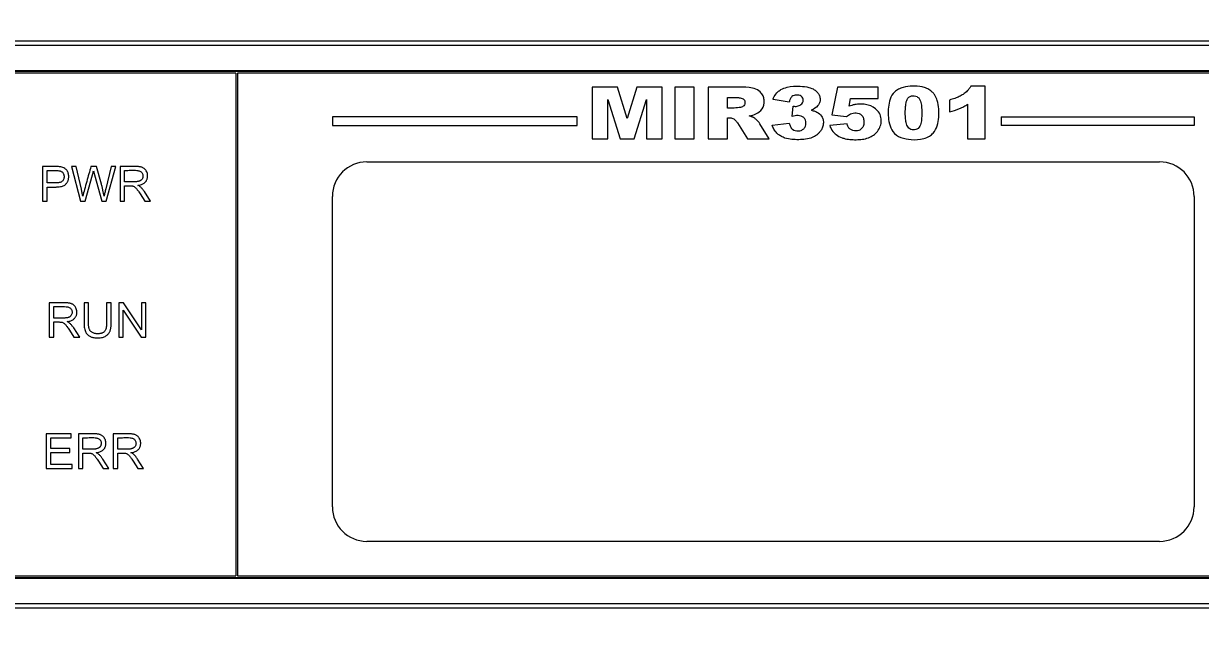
# Model space of a CAD drawing. Header units: millimetres. Extents: x 0 to 594, y 0 to 420.
# Drawn here: x 145.6 to 213.9, y 244.5 to 279.8 of the extents above; entities that cross this region are included whole.
import ezdxf

# ---------------------------------------------------------------- set-up
doc = ezdxf.new("R2010")
doc.units = ezdxf.units.MM
doc.header["$LTSCALE"] = 2
doc.header["$PDSIZE"] = -1
doc.dimstyles.new('ISO-25', dxfattribs={"dimtxt": 2.5, "dimasz": 2.5, "dimexe": 1.25, "dimexo": 0.625, "dimtad": 1, "dimtxsty": 'Standard', "dimcen": 2.5, "dimadec": 0, "dimazin": 0, "dimtfac": 1, "dimtmove": 0, "dimatfit": 3, "dimfxl": 1, "dimarcsym": 0})

# ---------------------------------------------------------------- blocks, each defined once
blk = doc.blocks.new('*D64')
at = {"color": 0, "lineweight": -2, "transparency": 16777216}
for p, q in [((205.32, 349.563), (261.995, 349.507)), ((257.991, 345.511), (257.916, 269.428)), ((257.829, 180.249), (257.904, 256.332)), ((205.151, 176.3), (261.825, 176.245))]:
    blk.add_line(p, q, dxfattribs=at)
at = {"color": 0, "transparency": 16777216}
for points in [[(257.324, 345.512), (258.657, 345.511), (257.995, 349.511)], [(257.163, 180.25), (258.496, 180.248), (257.825, 176.249)]]:
    blk.add_solid(points, dxfattribs=at)
at = {"layer": 'Defpoints', "color": 0, "transparency": 16777216}
for p in [(205.32, 349.563), (205.151, 176.3), (257.825, 176.249)]:
    blk.add_point(p, dxfattribs=at)
at = {"color": 0, "transparency": 16777216, "insert": (257.91, 262.88), "char_height": 6, "attachment_point": 5}
blk.add_mtext('173,26', dxfattribs=at)
blk = doc.blocks.new('*D65')
at = {"color": 0, "lineweight": -2, "transparency": 16777216}
for p, q in [((112.293, 248.787), (112.148, 148.927)), ((239.7, 248.602), (239.555, 148.742)), ((116.154, 152.922), (159.309, 152.859)), ((235.561, 152.748), (192.405, 152.811))]:
    blk.add_line(p, q, dxfattribs=at)
at = {"color": 0, "transparency": 16777216}
for points in [[(116.155, 153.588), (116.153, 152.255), (112.154, 152.927)], [(235.562, 153.415), (235.56, 152.081), (239.561, 152.742)]]:
    blk.add_solid(points, dxfattribs=at)
at = {"layer": 'Defpoints', "color": 0, "transparency": 16777216}
for p in [(112.293, 248.787), (239.7, 248.602), (239.561, 152.742)]:
    blk.add_point(p, dxfattribs=at)
at = {"color": 0, "transparency": 16777216, "insert": (175.857, 152.835), "char_height": 6, "attachment_point": 5}
blk.add_mtext('127,41', dxfattribs=at)

msp = doc.modelspace()

# ---------------------------------------------------------------- linework, layer by layer
at = {"color": 7, "linetype": 'Continuous', "lineweight": 15}
for p, q in [((216.952, 278.817), (135.058, 278.817)), ((135.058, 278.588), (216.952, 278.588)), ((216.952, 277.095), (135.058, 277.095)), ((216.952, 277.062), (135.058, 277.062)), ((157.905, 276.962), (135.058, 276.962)), ((157.905, 276.962), (157.905, 247.825)), ((158.005, 276.962), (158.005, 247.825)), ((216.952, 276.962), (158.005, 276.962)), ((180.045, 276.162), (178.582, 276.162)), ((178.582, 276.162), (178.582, 273.162)), ((180.61, 274.337), (180.045, 276.162)), ((181.172, 276.162), (180.61, 274.337)), ((182.631, 276.162), (181.172, 276.162)), ((182.631, 273.162), (182.631, 276.162)), ((183.384, 276.162), (183.384, 273.162)), ((184.5, 276.162), (183.384, 276.162)), ((184.5, 273.162), (184.5, 276.162)), ((185.312, 276.162), (185.312, 273.162)), ((192.807, 276.162), (192.49, 274.55)), ((195.181, 276.162), (192.807, 276.162)), ((195.181, 275.497), (195.181, 276.162)), ((201.376, 276.214), (200.549, 276.214)), ((201.376, 273.162), (201.376, 276.214)), ((179.492, 275.45), (180.195, 273.162)), ((179.492, 273.162), (179.492, 275.45)), ((181.018, 273.162), (181.722, 275.45)), ((181.722, 275.45), (181.722, 273.162)), ((186.429, 274.947), (186.429, 275.557)), ((190.017, 275.294), (189.072, 275.436)), ((193.487, 275.047), (193.573, 275.497)), ((193.573, 275.497), (195.181, 275.497)), ((199.313, 275.41), (199.313, 274.726)), ((190.182, 274.458), (190.233, 275.053)), ((192.49, 274.55), (193.342, 274.448)), ((200.365, 275.162), (200.365, 273.162)), ((163.505, 274.429), (163.505, 273.929)), ((177.705, 274.429), (163.505, 274.429)), ((163.505, 273.929), (177.705, 273.929)), ((177.705, 273.929), (177.705, 274.429)), ((186.429, 274.38), (186.528, 274.38)), ((186.429, 273.162), (186.429, 274.38)), ((187.002, 274.08), (187.596, 273.162)), ((188.853, 273.162), (188.315, 274.032)), ((189.018, 273.954), (190.017, 274.065)), ((193.371, 274.032), (192.36, 273.94)), ((202.305, 274.429), (202.305, 273.929)), ((202.305, 274.429), (213.505, 274.429)), ((213.505, 273.929), (202.305, 273.929)), ((213.505, 274.429), (213.505, 273.929)), ((178.582, 273.162), (179.492, 273.162)), ((180.195, 273.162), (181.018, 273.162)), ((181.722, 273.162), (182.631, 273.162)), ((183.384, 273.162), (184.5, 273.162)), ((185.312, 273.162), (186.429, 273.162)), ((187.596, 273.162), (188.853, 273.162)), ((200.365, 273.162), (201.376, 273.162)), ((165.505, 271.825), (211.505, 271.825)), ((146.682, 271.554), (146.682, 269.554)), ((146.947, 270.603), (146.947, 271.318)), ((148.148, 271.248), (148.143, 271.259)), ((148.364, 271.554), (148.895, 269.554)), ((148.635, 271.554), (148.364, 271.554)), ((148.94, 270.243), (148.635, 271.554)), ((149.814, 271.554), (149.495, 271.554)), ((150.101, 270.541), (149.814, 271.554)), ((150.67, 271.554), (150.356, 270.269)), ((150.387, 269.554), (150.936, 271.554)), ((150.936, 271.554), (150.67, 271.554)), ((151.186, 271.554), (151.186, 269.554)), ((151.451, 270.671), (151.451, 271.333)), ((149.165, 269.554), (149.589, 271.078)), ((149.711, 271.078), (150.132, 269.554)), ((151.451, 269.554), (151.451, 270.442)), ((146.947, 269.554), (146.947, 270.367)), ((152.352, 269.97), (152.616, 269.554)), ((152.949, 269.554), (152.601, 270.098)), ((163.505, 251.825), (163.505, 269.825)), ((213.505, 269.825), (213.505, 251.825)), ((146.682, 269.554), (146.947, 269.554)), ((148.895, 269.554), (149.165, 269.554)), ((150.132, 269.554), (150.387, 269.554)), ((151.186, 269.554), (151.451, 269.554)), ((152.616, 269.554), (152.949, 269.554)), ((147.079, 263.654), (147.079, 261.654)), ((149.362, 263.654), (149.097, 263.654)), ((150.406, 263.654), (150.406, 262.5)), ((150.671, 263.654), (150.406, 263.654)), ((151.109, 263.654), (151.109, 261.654)), ((151.38, 263.654), (151.109, 263.654)), ((152.431, 262.084), (151.38, 263.654)), ((152.431, 263.654), (152.431, 262.084)), ((152.685, 263.654), (152.431, 263.654)), ((152.685, 261.654), (152.685, 263.654)), ((147.345, 262.771), (147.345, 263.433)), ((151.362, 263.226), (152.413, 261.654)), ((151.362, 261.654), (151.362, 263.226)), ((147.345, 261.654), (147.345, 262.542)), ((147.079, 261.654), (147.345, 261.654)), ((148.245, 262.07), (148.51, 261.654)), ((148.842, 261.654), (148.494, 262.198)), ((148.51, 261.654), (148.842, 261.654)), ((151.109, 261.654), (151.362, 261.654)), ((152.413, 261.654), (152.685, 261.654)), ((146.905, 256.054), (146.905, 254.054)), ((148.351, 256.054), (146.905, 256.054)), ((147.17, 255.818), (148.351, 255.818)), ((147.17, 255.205), (147.17, 255.818)), ((148.351, 255.818), (148.351, 256.054)), ((148.767, 256.054), (148.767, 254.054)), ((149.032, 255.171), (149.032, 255.833)), ((150.785, 256.054), (150.785, 254.054)), ((151.05, 255.171), (151.05, 255.833)), ((148.276, 255.205), (147.17, 255.205)), ((147.17, 254.971), (148.276, 254.971)), ((147.17, 254.29), (147.17, 254.971)), ((148.276, 254.971), (148.276, 255.205)), ((149.032, 254.054), (149.032, 254.942)), ((151.05, 254.054), (151.05, 254.942)), ((146.905, 254.054), (148.398, 254.054)), ((148.398, 254.29), (147.17, 254.29)), ((148.398, 254.054), (148.398, 254.29)), ((148.767, 254.054), (149.032, 254.054)), ((149.932, 254.47), (150.197, 254.054)), ((150.53, 254.054), (150.182, 254.598)), ((150.197, 254.054), (150.53, 254.054)), ((150.785, 254.054), (151.05, 254.054)), ((151.95, 254.47), (152.215, 254.054)), ((152.547, 254.054), (152.2, 254.598)), ((152.215, 254.054), (152.547, 254.054)), ((211.505, 249.825), (165.505, 249.825)), ((135.058, 247.825), (157.905, 247.825)), ((135.058, 247.725), (216.952, 247.725)), ((135.058, 247.693), (216.952, 247.693)), ((158.005, 247.825), (216.952, 247.825)), ((216.952, 246.2), (135.058, 246.2)), ((135.058, 245.971), (216.952, 245.971))]:
    msp.add_line(p, q, dxfattribs=at)
for centre, start, end in [((165.505, 269.825), 90, 180), ((211.505, 269.825), 0, 90), ((165.505, 251.825), 180, 270), ((211.505, 251.825), 270, 0)]:
    msp.add_arc(centre, 2, start, end, dxfattribs=at)
for points, knots in [([(188.393, 275.816), (188.308, 275.919), (188.197, 275.997), (187.952, 276.099), (187.819, 276.122), (187.426, 276.167), (187.161, 276.162), (186.369, 276.162), (185.84, 276.162), (185.312, 276.162)], [0, 0, 0, 0, 0.125, 0.125, 0.25, 0.25, 0.5, 0.5, 1, 1, 1, 1]), ([(189.072, 275.436), (189.095, 275.498), (189.156, 275.662), (189.311, 275.868), (189.464, 275.971), (189.525, 276.013)], [0, 0, 0, 0, 0.264275, 0.702953, 1, 1, 1, 1]), ([(189.525, 276.013), (189.644, 276.066), (189.999, 276.224), (190.568, 276.225), (191.104, 276.174), (191.456, 276.039), (191.665, 275.86), (191.783, 275.662), (191.818, 275.455), (191.789, 275.252), (191.715, 275.143), (191.68, 275.092)], [0, 0, 0, 0, 0.1264373, 0.3769471, 0.5411134, 0.6520701, 0.7386622, 0.8056408, 0.8727508, 0.9401898, 1, 1, 1, 1]), ([(198.228, 275.944), (198.155, 276.005), (198.073, 276.05), (197.902, 276.123), (197.812, 276.153), (197.539, 276.21), (197.351, 276.218), (196.98, 276.208), (196.796, 276.187), (196.525, 276.109), (196.438, 276.076), (196.273, 275.989), (196.194, 275.936), (196.125, 275.872)], [0, 0, 0, 0, 0.125, 0.125, 0.25, 0.25, 0.5, 0.5, 0.75, 0.75, 0.875, 0.875, 1, 1, 1, 1]), ([(198.46, 275.693), (198.443, 275.72), (198.425, 275.745), (198.405, 275.77), (198.385, 275.795), (198.364, 275.819), (198.342, 275.841), (198.306, 275.878), (198.268, 275.912), (198.228, 275.944)], [0, 0, 0, 0, 0.0000952593, 0.0000952593, 0.0000952593, 0.0001904507, 0.0001904507, 0.0001904507, 0.0003437773, 0.0003437773, 0.0003437773, 0.0003437773]), ([(200.549, 276.214), (200.519, 276.165), (200.459, 276.068), (200.318, 275.901), (200.19, 275.802), (200.107, 275.739)], [0, 0, 0, 0, 0.261326, 0.522689, 1, 1, 1, 1]), ([(186.429, 275.557), (186.582, 275.557), (186.735, 275.557), (186.964, 275.557), (187.041, 275.556), (187.154, 275.542), (187.191, 275.535), (187.265, 275.515), (187.302, 275.501), (187.333, 275.479)], [0, 0, 0, 0, 0.5, 0.5, 0.75, 0.75, 0.875, 0.875, 1, 1, 1, 1]), ([(187.333, 275.479), (187.365, 275.457), (187.391, 275.429), (187.428, 275.364), (187.439, 275.327), (187.446, 275.252), (187.443, 275.214), (187.42, 275.142), (187.399, 275.11), (187.374, 275.082)], [0, 0, 0, 0, 0.25, 0.25, 0.5, 0.5, 0.75, 0.75, 1, 1, 1, 1]), ([(188.433, 274.898), (188.528, 275.033), (188.566, 275.199), (188.557, 275.446), (188.544, 275.526), (188.488, 275.681), (188.447, 275.752), (188.393, 275.816)], [0, 0, 0, 0, 0.5, 0.5, 0.75, 0.75, 1, 1, 1, 1]), ([(190.167, 275.607), (190.121, 275.569), (190.088, 275.518), (190.042, 275.41), (190.028, 275.353), (190.017, 275.294)], [0, 0, 0, 0, 0.5, 0.5, 1, 1, 1, 1]), ([(190.691, 275.147), (190.728, 275.177), (190.761, 275.211), (190.809, 275.293), (190.822, 275.34), (190.824, 275.435), (190.816, 275.482), (190.774, 275.568), (190.741, 275.604), (190.624, 275.684), (190.525, 275.699), (190.338, 275.692), (190.242, 275.666), (190.167, 275.607)], [0, 0, 0, 0, 0.125, 0.125, 0.25, 0.25, 0.375, 0.375, 0.5, 0.5, 0.75, 0.75, 1, 1, 1, 1]), ([(196.125, 275.872), (196.005, 275.76), (195.924, 275.617), (195.815, 275.315), (195.786, 275.154), (195.755, 274.835), (195.751, 274.675), (195.767, 274.356), (195.788, 274.196), (195.828, 274.039)], [0, 0, 0, 0, 0.25, 0.25, 0.5, 0.5, 0.75, 0.75, 1, 1, 1, 1]), ([(197.486, 273.769), (197.41, 273.709), (197.313, 273.679), (197.168, 273.681), (197.12, 273.689), (197.029, 273.723), (196.988, 273.749), (196.882, 273.848), (196.838, 273.938), (196.785, 274.124), (196.772, 274.218), (196.744, 274.504), (196.743, 274.697), (196.756, 274.984), (196.764, 275.079), (196.793, 275.269), (196.813, 275.363), (196.858, 275.449)], [0, 0, 0, 0, 0.125, 0.125, 0.1875, 0.1875, 0.25, 0.25, 0.375, 0.375, 0.5, 0.5, 0.75, 0.75, 0.875, 0.875, 1, 1, 1, 1]), ([(196.858, 275.449), (196.884, 275.498), (196.918, 275.543), (197.003, 275.612), (197.054, 275.635), (197.161, 275.66), (197.217, 275.662), (197.326, 275.651), (197.381, 275.635), (197.477, 275.581), (197.518, 275.543), (197.585, 275.455), (197.609, 275.405), (197.662, 275.248), (197.677, 275.14), (197.698, 274.923), (197.702, 274.813), (197.704, 274.594), (197.702, 274.484), (197.689, 274.266), (197.679, 274.157), (197.621, 273.945), (197.573, 273.839), (197.486, 273.769)], [0, 0, 0, 0, 0.0625, 0.0625, 0.125, 0.125, 0.1875, 0.1875, 0.25, 0.25, 0.3125, 0.3125, 0.375, 0.375, 0.5, 0.5, 0.625, 0.625, 0.75, 0.75, 0.875, 0.875, 1, 1, 1, 1]), ([(198.366, 273.49), (198.477, 273.616), (198.549, 273.765), (198.648, 274.082), (198.674, 274.244), (198.7, 274.572), (198.702, 274.738), (198.674, 275.065), (198.644, 275.226), (198.597, 275.385)], [0, 0, 0, 0, 0.25, 0.25, 0.5, 0.5, 0.75, 0.75, 1, 1, 1, 1]), ([(200.107, 275.739), (200.031, 275.693), (199.879, 275.602), (199.611, 275.496), (199.42, 275.44), (199.313, 275.41)], [0, 0, 0, 0, 0.307735, 0.614843, 1, 1, 1, 1]), ([(187.193, 274.987), (187.068, 274.969), (186.878, 274.942), (186.622, 274.948), (186.493, 274.947), (186.429, 274.947)], [0, 0, 0, 0, 0.4965813, 0.7482712, 1, 1, 1, 1]), ([(190.233, 275.053), (190.273, 275.048), (190.313, 275.044), (190.394, 275.042), (190.434, 275.045), (190.551, 275.065), (190.628, 275.097), (190.691, 275.147)], [0, 0, 0, 0, 0.25, 0.25, 0.5, 0.5, 1, 1, 1, 1]), ([(191.294, 274.816), (191.329, 274.808), (191.364, 274.801), (191.398, 274.792), (191.435, 274.783), (191.471, 274.772), (191.507, 274.76), (191.543, 274.748), (191.579, 274.733), (191.613, 274.716)], [0, 0, 0, 0, 0.0001064763, 0.0001064763, 0.0001064763, 0.000220074, 0.000220074, 0.000220074, 0.0003349682, 0.0003349682, 0.0003349682, 0.0003349682]), ([(193.817, 275.146), (193.788, 275.14), (193.759, 275.133), (193.73, 275.126), (193.701, 275.118), (193.673, 275.11), (193.644, 275.102), (193.591, 275.086), (193.539, 275.068), (193.487, 275.047)], [0, 0, 0, 0, 0.0000891659, 0.0000891659, 0.0000891659, 0.0001783316, 0.0001783316, 0.0001783316, 0.0003445035, 0.0003445035, 0.0003445035, 0.0003445035]), ([(193.563, 274.603), (193.668, 274.649), (193.782, 274.668), (194.009, 274.653), (194.123, 274.615), (194.209, 274.538)], [0, 0, 0, 0, 0.5, 0.5, 1, 1, 1, 1]), ([(195.017, 274.906), (194.852, 275.039), (194.651, 275.119), (194.341, 275.171), (194.235, 275.178), (194.025, 275.177), (193.921, 275.166), (193.817, 275.146)], [0, 0, 0, 0, 0.5, 0.5, 0.75, 0.75, 1, 1, 1, 1]), ([(194.209, 274.538), (194.263, 274.489), (194.298, 274.425), (194.339, 274.288), (194.346, 274.216), (194.346, 274.074), (194.34, 274.003), (194.298, 273.866), (194.262, 273.801), (194.21, 273.751)], [0, 0, 0, 0, 0.25, 0.25, 0.5, 0.5, 0.75, 0.75, 1, 1, 1, 1]), ([(195.18, 273.662), (195.243, 273.759), (195.292, 273.863), (195.351, 274.086), (195.36, 274.203), (195.336, 274.433), (195.302, 274.545), (195.186, 274.746), (195.107, 274.833), (195.017, 274.906)], [0, 0, 0, 0, 0.25, 0.25, 0.5, 0.5, 0.75, 0.75, 1, 1, 1, 1]), ([(199.89, 274.91), (199.934, 274.929), (199.979, 274.949), (200.022, 274.97), (200.066, 274.991), (200.109, 275.013), (200.152, 275.036), (200.224, 275.076), (200.295, 275.118), (200.365, 275.162)], [0.0000000092, 0.0000000092, 0.0000000092, 0.0000000092, 0.0001454948, 0.0001454948, 0.0001454948, 0.0002909723, 0.0002909723, 0.0002909723, 0.0005383621, 0.0005383621, 0.0005383621, 0.0005383621]), ([(186.528, 274.38), (186.553, 274.379), (186.604, 274.377), (186.697, 274.36), (186.76, 274.33), (186.8, 274.311)], [0, 0, 0, 0, 0.267951, 0.53591, 1, 1, 1, 1]), ([(186.8, 274.311), (186.828, 274.289), (186.883, 274.246), (186.946, 274.164), (186.983, 274.108), (187.002, 274.08)], [0, 0, 0, 0, 0.345744, 0.671397, 1, 1, 1, 1]), ([(187.981, 274.376), (187.964, 274.385), (187.926, 274.406), (187.86, 274.433), (187.781, 274.461), (187.723, 274.477), (187.692, 274.486)], [0, 0, 0, 0, 0.188454, 0.417147, 0.687397, 1, 1, 1, 1]), ([(188.16, 274.218), (188.14, 274.239), (188.12, 274.258), (188.1, 274.278), (188.081, 274.296), (188.063, 274.313), (188.043, 274.33), (188.023, 274.346), (188.003, 274.363), (187.981, 274.376)], [0, 0, 0, 0, 0.0000842698, 0.0000842698, 0.0000842698, 0.0001611037, 0.0001611037, 0.0001611037, 0.0002386605, 0.0002386605, 0.0002386605, 0.0002386605]), ([(188.315, 274.032), (188.301, 274.056), (188.284, 274.078), (188.266, 274.1), (188.249, 274.121), (188.232, 274.141), (188.214, 274.16), (188.196, 274.18), (188.178, 274.199), (188.16, 274.218)], [0, 0, 0, 0, 0.0000841376, 0.0000841376, 0.0000841376, 0.0001635164, 0.0001635164, 0.0001635164, 0.0002430318, 0.0002430318, 0.0002430318, 0.0002430318]), ([(189.299, 273.489), (189.265, 273.525), (189.199, 273.599), (189.099, 273.753), (189.049, 273.877), (189.018, 273.954)], [0, 0, 0, 0, 0.272149, 0.544197, 1, 1, 1, 1]), ([(190.017, 274.065), (190.032, 274), (190.052, 273.935), (190.11, 273.814), (190.147, 273.758), (190.2, 273.716)], [0, 0, 0, 0, 0.5, 0.5, 1, 1, 1, 1]), ([(190.856, 274.392), (190.767, 274.472), (190.648, 274.503), (190.411, 274.51), (190.296, 274.485), (190.182, 274.458)], [0, 0, 0, 0, 0.5, 0.5, 1, 1, 1, 1]), ([(190.2, 273.716), (190.295, 273.642), (190.417, 273.616), (190.596, 273.621), (190.653, 273.631), (190.765, 273.675), (190.815, 273.707), (190.901, 273.789), (190.935, 273.839), (190.977, 273.951), (190.985, 274.011), (190.985, 274.13), (190.977, 274.19), (190.935, 274.301), (190.901, 274.352), (190.856, 274.392)], [0, 0, 0, 0, 0.25, 0.25, 0.375, 0.375, 0.5, 0.5, 0.625, 0.625, 0.75, 0.75, 0.875, 0.875, 1, 1, 1, 1]), ([(191.892, 274.473), (191.924, 274.41), (191.995, 274.27), (191.998, 274.021), (191.939, 273.791), (191.86, 273.665), (191.828, 273.611)], [0, 0, 0, 0, 0.230809, 0.511426, 0.795085, 1, 1, 1, 1]), ([(193.543, 273.724), (193.495, 273.761), (193.457, 273.809), (193.4, 273.914), (193.382, 273.973), (193.371, 274.032)], [0, 0, 0, 0, 0.5, 0.5, 1, 1, 1, 1]), ([(189.766, 273.208), (189.729, 273.221), (189.657, 273.247), (189.555, 273.296), (189.461, 273.353), (189.375, 273.416), (189.324, 273.464), (189.299, 273.489)], [0, 0, 0, 0, 0.212883, 0.417655, 0.615907, 0.809394, 1, 1, 1, 1]), ([(191.353, 273.241), (191.228, 273.189), (191.098, 273.158), (190.832, 273.12), (190.697, 273.112), (190.428, 273.11), (190.293, 273.115), (190.026, 273.142), (189.894, 273.164), (189.766, 273.208)], [0, 0, 0, 0, 0.25, 0.25, 0.5, 0.5, 0.75, 0.75, 1, 1, 1, 1]), ([(191.828, 273.611), (191.793, 273.567), (191.725, 273.478), (191.569, 273.346), (191.436, 273.282), (191.353, 273.241)], [0, 0, 0, 0, 0.276317, 0.54925, 1, 1, 1, 1]), ([(192.544, 273.588), (192.604, 273.524), (192.755, 273.362), (193.015, 273.23), (193.204, 273.183), (193.264, 273.168)], [0, 0, 0, 0, 0.309306, 0.78133, 1, 1, 1, 1]), ([(193.264, 273.168), (193.383, 273.142), (193.502, 273.127), (193.743, 273.111), (193.864, 273.109), (194.106, 273.117), (194.226, 273.128), (194.462, 273.171), (194.578, 273.203), (194.689, 273.252)], [0, 0, 0, 0, 0.25, 0.25, 0.5, 0.5, 0.75, 0.75, 1, 1, 1, 1]), ([(194.21, 273.751), (194.166, 273.709), (194.115, 273.675), (194.003, 273.631), (193.942, 273.621), (193.822, 273.618), (193.761, 273.624), (193.646, 273.659), (193.591, 273.687), (193.543, 273.724)], [0, 0, 0, 0, 0.25, 0.25, 0.5, 0.5, 0.75, 0.75, 1, 1, 1, 1]), ([(194.689, 273.252), (194.788, 273.296), (194.882, 273.352), (195.049, 273.49), (195.121, 273.571), (195.18, 273.662)], [0, 0, 0, 0, 0.5, 0.5, 1, 1, 1, 1]), ([(196.49, 273.232), (196.689, 273.182), (197.125, 273.073), (197.701, 273.126), (198.141, 273.28), (198.298, 273.426), (198.366, 273.49)], [0, 0, 0, 0, 0.309602, 0.677167, 0.85982, 1, 1, 1, 1]), ([(147.741, 271.535), (147.715, 271.539), (147.661, 271.548), (147.573, 271.554), (147.466, 271.556), (147.344, 271.554), (147.079, 271.554), (146.858, 271.554), (146.682, 271.554)], [0, 0, 0, 0, 0.073346, 0.156496, 0.249719, 0.375101, 0.500163, 1, 1, 1, 1]), ([(146.947, 271.318), (147.035, 271.318), (147.162, 271.318), (147.32, 271.318), (147.421, 271.318), (147.521, 271.318), (147.617, 271.317), (147.679, 271.305), (147.705, 271.3)], [0, 0, 0, 0, 0.35003, 0.500101, 0.621965, 0.750159, 0.894346, 1, 1, 1, 1]), ([(147.705, 271.3), (147.722, 271.295), (147.755, 271.284), (147.8, 271.257), (147.84, 271.224), (147.861, 271.196), (147.872, 271.182)], [0, 0, 0, 0, 0.251383, 0.496703, 0.743711, 1, 1, 1, 1]), ([(148.143, 271.259), (148.132, 271.278), (148.112, 271.315), (148.073, 271.365), (148.03, 271.409), (147.967, 271.459), (147.87, 271.508), (147.786, 271.526), (147.741, 271.535)], [0, 0, 0, 0, 0.128269, 0.251389, 0.371175, 0.489593, 0.73014, 1, 1, 1, 1]), ([(147.872, 271.182), (147.882, 271.168), (147.9, 271.14), (147.919, 271.093), (147.931, 271.042), (147.937, 270.988), (147.936, 270.919), (147.923, 270.841), (147.887, 270.759), (147.848, 270.719), (147.828, 270.698)], [0, 0, 0, 0, 0.094779, 0.190171, 0.288351, 0.391312, 0.500791, 0.677895, 0.840349, 1, 1, 1, 1]), ([(148.046, 270.543), (148.063, 270.563), (148.095, 270.601), (148.135, 270.665), (148.167, 270.733), (148.19, 270.805), (148.205, 270.886), (148.211, 270.974), (148.204, 271.069), (148.186, 271.162), (148.161, 271.22), (148.148, 271.248)], [0, 0, 0, 0, 0.1006502, 0.1994433, 0.2978942, 0.3975334, 0.499838, 0.6242532, 0.7501769, 0.875854, 1, 1, 1, 1]), ([(149.495, 271.554), (149.455, 271.411), (149.374, 271.125), (149.248, 270.68), (149.128, 270.251), (149.056, 269.963), (149.024, 269.834)], [0, 0, 0, 0, 0.250009, 0.500018, 0.776846, 1, 1, 1, 1]), ([(149.589, 271.078), (149.599, 271.113), (149.62, 271.191), (149.638, 271.27), (149.648, 271.312)], [0, 0, 0, 0, 0.456013, 1, 1, 1, 1]), ([(149.648, 271.312), (149.655, 271.286), (149.674, 271.207), (149.696, 271.129), (149.711, 271.078)], [0, 0, 0, 0, 0.341817, 1, 1, 1, 1]), ([(152.48, 271.5), (152.458, 271.508), (152.411, 271.524), (152.335, 271.54), (152.252, 271.55), (152.17, 271.555), (152.085, 271.556), (151.976, 271.555), (151.673, 271.553), (151.403, 271.554), (151.186, 271.554)], [0, 0, 0, 0, 0.054223, 0.113476, 0.178251, 0.248923, 0.30219, 0.375261, 0.500421, 1, 1, 1, 1]), ([(151.451, 271.333), (151.511, 271.333), (151.63, 271.333), (151.868, 271.341), (152.08, 271.344), (152.257, 271.317), (152.343, 271.29), (152.416, 271.242), (152.473, 271.172), (152.508, 271.089), (152.516, 270.999), (152.503, 270.908), (152.474, 270.855), (152.459, 270.829)], [0, 0, 0, 0, 0.12499, 0.250282, 0.50002, 0.568522, 0.624947, 0.687393, 0.750021, 0.810491, 0.874879, 0.937398, 1, 1, 1, 1]), ([(152.702, 271.31), (152.688, 271.331), (152.66, 271.374), (152.606, 271.427), (152.547, 271.47), (152.502, 271.49), (152.48, 271.5)], [0, 0, 0, 0, 0.260564, 0.509636, 0.753791, 1, 1, 1, 1]), ([(152.648, 270.649), (152.663, 270.667), (152.694, 270.702), (152.73, 270.763), (152.758, 270.827), (152.776, 270.897), (152.787, 270.985), (152.784, 271.089), (152.758, 271.206), (152.721, 271.275), (152.702, 271.31)], [0, 0, 0, 0, 0.099863, 0.197791, 0.29582, 0.395978, 0.500169, 0.669435, 0.833651, 1, 1, 1, 1]), ([(147.828, 270.698), (147.815, 270.688), (147.788, 270.668), (147.739, 270.644), (147.684, 270.626), (147.627, 270.614), (147.568, 270.607), (147.493, 270.602), (147.36, 270.603), (147.172, 270.603), (147.022, 270.603), (146.947, 270.603)], [0, 0, 0, 0, 0.05448, 0.113386, 0.178036, 0.249429, 0.307693, 0.374395, 0.499291, 0.749645, 1, 1, 1, 1]), ([(146.947, 270.367), (147.046, 270.367), (147.209, 270.367), (147.399, 270.368), (147.538, 270.368), (147.655, 270.376), (147.78, 270.398), (147.887, 270.433), (147.978, 270.479), (148.024, 270.523), (148.046, 270.543)], [0, 0, 0, 0, 0.261017, 0.427784, 0.500304, 0.62512, 0.735484, 0.833027, 0.920104, 1, 1, 1, 1]), ([(150.256, 269.834), (150.247, 269.89), (150.229, 270.006), (150.194, 270.18), (150.151, 270.36), (150.118, 270.48), (150.101, 270.541)], [0, 0, 0, 0, 0.2369074, 0.4823426, 0.7366143, 1, 1, 1, 1]), ([(152.304, 270.709), (152.284, 270.702), (152.241, 270.689), (152.171, 270.678), (152.099, 270.671), (152.001, 270.672), (151.858, 270.671), (151.665, 270.671), (151.523, 270.671), (151.451, 270.671)], [0, 0, 0, 0, 0.073728, 0.156428, 0.248952, 0.324491, 0.500157, 0.750078, 1, 1, 1, 1]), ([(151.451, 270.442), (151.505, 270.442), (151.581, 270.442), (151.678, 270.442), (151.738, 270.442), (151.798, 270.442), (151.852, 270.441), (151.89, 270.435), (151.906, 270.432)], [0, 0, 0, 0, 0.355092, 0.500115, 0.642067, 0.750153, 0.892941, 1, 1, 1, 1]), ([(151.906, 270.432), (151.926, 270.426), (151.969, 270.414), (152.007, 270.391), (152.026, 270.379)], [0, 0, 0, 0, 0.479779, 1, 1, 1, 1]), ([(152.222, 270.464), (152.258, 270.47), (152.328, 270.481), (152.426, 270.51), (152.512, 270.547), (152.587, 270.592), (152.628, 270.631), (152.648, 270.649)], [0, 0, 0, 0, 0.2347864, 0.4489391, 0.6452769, 0.8274477, 1, 1, 1, 1]), ([(152.382, 270.364), (152.368, 270.376), (152.338, 270.4), (152.284, 270.433), (152.244, 270.453), (152.222, 270.464)], [0, 0, 0, 0, 0.282489, 0.614895, 1, 1, 1, 1]), ([(152.459, 270.829), (152.45, 270.816), (152.431, 270.789), (152.394, 270.756), (152.352, 270.728), (152.32, 270.715), (152.304, 270.709)], [0, 0, 0, 0, 0.242627, 0.485495, 0.735765, 1, 1, 1, 1]), ([(149.024, 269.834), (149.012, 269.902), (148.987, 270.039), (148.955, 270.175), (148.94, 270.243)], [0, 0, 0, 0, 0.497094, 1, 1, 1, 1]), ([(150.356, 270.269), (150.337, 270.191), (150.301, 270.047), (150.27, 269.901), (150.256, 269.834)], [0, 0, 0, 0, 0.534873, 1, 1, 1, 1]), ([(152.026, 270.379), (152.04, 270.369), (152.071, 270.346), (152.115, 270.301), (152.145, 270.265), (152.16, 270.246)], [0, 0, 0, 0, 0.272753, 0.604911, 1, 1, 1, 1]), ([(152.16, 270.246), (152.179, 270.222), (152.219, 270.168), (152.283, 270.075), (152.328, 270.007), (152.352, 269.97)], [0, 0, 0, 0, 0.2701191, 0.6033632, 1, 1, 1, 1]), ([(152.601, 270.098), (152.567, 270.148), (152.502, 270.244), (152.42, 270.325), (152.382, 270.364)], [0, 0, 0, 0, 0.522906, 1, 1, 1, 1]), ([(148.373, 263.6), (148.352, 263.607), (148.307, 263.622), (148.233, 263.637), (148.147, 263.647), (148.06, 263.653), (147.966, 263.654), (147.858, 263.654), (147.559, 263.654), (147.296, 263.654), (147.079, 263.654)], [0, 0, 0, 0, 0.050749, 0.108957, 0.175092, 0.249474, 0.310051, 0.392434, 0.499661, 1, 1, 1, 1]), ([(148.595, 263.41), (148.581, 263.431), (148.553, 263.474), (148.499, 263.527), (148.44, 263.57), (148.395, 263.59), (148.373, 263.6)], [0, 0, 0, 0, 0.260564, 0.509636, 0.753791, 1, 1, 1, 1]), ([(149.097, 263.654), (149.097, 263.515), (149.097, 263.238), (149.097, 262.905), (149.097, 262.658), (149.097, 262.518), (149.098, 262.382), (149.108, 262.254), (149.131, 262.117), (149.16, 262.036), (149.174, 261.997)], [0, 0, 0, 0, 0.2499476, 0.4998952, 0.599805, 0.6947488, 0.7510524, 0.8443055, 0.9269042, 1, 1, 1, 1]), ([(149.411, 262.116), (149.403, 262.136), (149.388, 262.179), (149.373, 262.248), (149.362, 262.324), (149.355, 262.407), (149.354, 262.488), (149.356, 262.583), (149.361, 262.713), (149.363, 262.947), (149.362, 263.269), (149.362, 263.525), (149.362, 263.654)], [0, 0, 0, 0, 0.042126, 0.087762, 0.137254, 0.190873, 0.248831, 0.294746, 0.375687, 0.500999, 0.7505, 1, 1, 1, 1]), ([(150.602, 262.02), (150.61, 262.042), (150.626, 262.088), (150.644, 262.162), (150.658, 262.243), (150.667, 262.33), (150.672, 262.419), (150.673, 262.519), (150.672, 262.657), (150.67, 262.902), (150.671, 263.244), (150.671, 263.517), (150.671, 263.654)], [0, 0, 0, 0, 0.043202, 0.089449, 0.139007, 0.192089, 0.248872, 0.303136, 0.375216, 0.500472, 0.750236, 1, 1, 1, 1]), ([(147.345, 263.433), (147.404, 263.433), (147.523, 263.433), (147.761, 263.441), (147.974, 263.444), (148.15, 263.417), (148.236, 263.39), (148.31, 263.342), (148.367, 263.272), (148.401, 263.189), (148.409, 263.099), (148.396, 263.008), (148.367, 262.955), (148.352, 262.929)], [0, 0, 0, 0, 0.12499, 0.250282, 0.50002, 0.568522, 0.624947, 0.687393, 0.750021, 0.810491, 0.874879, 0.937398, 1, 1, 1, 1]), ([(148.352, 262.929), (148.343, 262.916), (148.324, 262.889), (148.288, 262.856), (148.245, 262.828), (148.213, 262.815), (148.197, 262.809)], [0, 0, 0, 0, 0.242627, 0.485495, 0.735765, 1, 1, 1, 1]), ([(148.541, 262.749), (148.556, 262.767), (148.587, 262.802), (148.624, 262.863), (148.651, 262.927), (148.67, 262.997), (148.681, 263.085), (148.678, 263.189), (148.651, 263.306), (148.614, 263.375), (148.595, 263.41)], [0, 0, 0, 0, 0.0998626, 0.1977908, 0.2958196, 0.3959776, 0.5001693, 0.6694351, 0.8336509, 1, 1, 1, 1]), ([(148.197, 262.809), (148.177, 262.802), (148.134, 262.789), (148.064, 262.778), (147.992, 262.771), (147.894, 262.772), (147.751, 262.771), (147.559, 262.771), (147.416, 262.771), (147.345, 262.771)], [0, 0, 0, 0, 0.073728, 0.156428, 0.248952, 0.324491, 0.500157, 0.750078, 1, 1, 1, 1]), ([(147.345, 262.542), (147.398, 262.542), (147.474, 262.542), (147.572, 262.542), (147.631, 262.542), (147.691, 262.542), (147.745, 262.541), (147.783, 262.535), (147.799, 262.532)], [0, 0, 0, 0, 0.3550923, 0.5001155, 0.642067, 0.7501533, 0.892941, 1, 1, 1, 1]), ([(147.799, 262.532), (147.819, 262.526), (147.862, 262.514), (147.9, 262.491), (147.92, 262.479)], [0, 0, 0, 0, 0.479779, 1, 1, 1, 1]), ([(147.92, 262.479), (147.934, 262.469), (147.964, 262.446), (148.009, 262.401), (148.038, 262.365), (148.054, 262.346)], [0, 0, 0, 0, 0.272753, 0.604911, 1, 1, 1, 1]), ([(148.054, 262.346), (148.072, 262.322), (148.113, 262.268), (148.176, 262.175), (148.221, 262.107), (148.245, 262.07)], [0, 0, 0, 0, 0.2701191, 0.6033632, 1, 1, 1, 1]), ([(148.115, 262.564), (148.152, 262.57), (148.222, 262.581), (148.32, 262.61), (148.405, 262.647), (148.48, 262.692), (148.521, 262.731), (148.541, 262.749)], [0, 0, 0, 0, 0.234786, 0.448939, 0.645277, 0.827448, 1, 1, 1, 1]), ([(148.275, 262.464), (148.261, 262.476), (148.231, 262.5), (148.177, 262.533), (148.137, 262.553), (148.115, 262.564)], [0, 0, 0, 0, 0.2824889, 0.6148953, 1, 1, 1, 1]), ([(148.494, 262.198), (148.46, 262.248), (148.395, 262.344), (148.314, 262.425), (148.275, 262.464)], [0, 0, 0, 0, 0.522906, 1, 1, 1, 1]), ([(150.406, 262.5), (150.405, 262.453), (150.403, 262.365), (150.389, 262.243), (150.365, 262.14), (150.332, 262.055), (150.298, 262.011), (150.282, 261.991)], [0, 0, 0, 0, 0.264321, 0.493363, 0.689461, 0.856337, 1, 1, 1, 1]), ([(149.174, 261.997), (149.185, 261.974), (149.206, 261.927), (149.25, 261.863), (149.301, 261.807), (149.361, 261.757), (149.406, 261.73), (149.429, 261.717)], [0, 0, 0, 0, 0.201743, 0.39871, 0.594803, 0.793975, 1, 1, 1, 1]), ([(149.577, 261.926), (149.559, 261.937), (149.522, 261.96), (149.475, 262.005), (149.437, 262.057), (149.419, 262.096), (149.411, 262.116)], [0, 0, 0, 0, 0.256515, 0.503643, 0.748907, 1, 1, 1, 1]), ([(149.429, 261.717), (149.451, 261.706), (149.498, 261.682), (149.574, 261.657), (149.667, 261.636), (149.774, 261.621), (149.901, 261.616), (150.034, 261.624), (150.158, 261.647), (150.267, 261.681), (150.327, 261.715), (150.356, 261.731)], [0, 0, 0, 0, 0.078532, 0.161774, 0.250625, 0.373475, 0.500469, 0.647158, 0.785816, 0.895935, 1, 1, 1, 1]), ([(150.282, 261.991), (150.269, 261.979), (150.243, 261.954), (150.196, 261.924), (150.142, 261.9), (150.081, 261.881), (150.013, 261.867), (149.934, 261.858), (149.847, 261.856), (149.753, 261.865), (149.66, 261.884), (149.604, 261.912), (149.577, 261.926)], [0, 0, 0, 0, 0.07015, 0.1436411, 0.2221697, 0.3071307, 0.3996289, 0.5005215, 0.6253906, 0.7502253, 0.8789502, 1, 1, 1, 1]), ([(150.356, 261.731), (150.379, 261.746), (150.423, 261.776), (150.482, 261.829), (150.532, 261.887), (150.573, 261.951), (150.592, 261.997), (150.602, 262.02)], [0, 0, 0, 0, 0.212115, 0.41478, 0.611247, 0.805083, 1, 1, 1, 1]), ([(150.06, 256), (150.038, 256.008), (149.992, 256.024), (149.916, 256.04), (149.832, 256.05), (149.75, 256.055), (149.665, 256.056), (149.556, 256.055), (149.254, 256.053), (148.983, 256.054), (148.767, 256.054)], [0, 0, 0, 0, 0.054223, 0.113476, 0.178251, 0.248923, 0.30219, 0.375261, 0.500421, 1, 1, 1, 1]), ([(149.032, 255.833), (149.092, 255.833), (149.211, 255.833), (149.395, 255.839), (149.573, 255.842), (149.725, 255.834), (149.838, 255.817), (149.918, 255.791), (149.985, 255.751), (150.017, 255.714), (150.033, 255.695)], [0, 0, 0, 0, 0.171626, 0.343669, 0.530303, 0.686803, 0.780864, 0.858344, 0.929545, 1, 1, 1, 1]), ([(150.033, 255.695), (150.039, 255.687), (150.062, 255.655), (150.089, 255.588), (150.096, 255.499), (150.083, 255.408), (150.054, 255.355), (150.04, 255.329)], [0, 0, 0, 0, 0.081219, 0.303472, 0.540127, 0.769912, 1, 1, 1, 1]), ([(150.283, 255.81), (150.268, 255.831), (150.24, 255.874), (150.187, 255.927), (150.127, 255.97), (150.083, 255.99), (150.06, 256)], [0, 0, 0, 0, 0.260564, 0.509636, 0.753791, 1, 1, 1, 1]), ([(150.228, 255.149), (150.244, 255.167), (150.275, 255.202), (150.311, 255.263), (150.339, 255.327), (150.357, 255.397), (150.368, 255.485), (150.365, 255.589), (150.338, 255.706), (150.302, 255.775), (150.283, 255.81)], [0, 0, 0, 0, 0.099863, 0.197791, 0.29582, 0.395978, 0.500169, 0.669435, 0.833651, 1, 1, 1, 1]), ([(152.078, 256), (152.056, 256.008), (152.01, 256.024), (151.934, 256.04), (151.85, 256.05), (151.768, 256.055), (151.683, 256.056), (151.574, 256.055), (151.272, 256.053), (151.001, 256.054), (150.785, 256.054)], [0, 0, 0, 0, 0.054223, 0.113476, 0.178251, 0.248923, 0.30219, 0.375261, 0.500421, 1, 1, 1, 1]), ([(151.05, 255.833), (151.109, 255.833), (151.229, 255.833), (151.467, 255.841), (151.679, 255.844), (151.856, 255.817), (151.941, 255.79), (152.015, 255.742), (152.072, 255.672), (152.107, 255.589), (152.114, 255.499), (152.101, 255.408), (152.072, 255.355), (152.058, 255.329)], [0, 0, 0, 0, 0.12499, 0.250282, 0.50002, 0.568522, 0.624947, 0.687393, 0.750021, 0.810491, 0.874879, 0.937398, 1, 1, 1, 1]), ([(152.301, 255.81), (152.286, 255.831), (152.258, 255.874), (152.205, 255.927), (152.145, 255.97), (152.101, 255.99), (152.078, 256)], [0, 0, 0, 0, 0.260564, 0.509636, 0.753791, 1, 1, 1, 1]), ([(152.246, 255.149), (152.262, 255.167), (152.293, 255.202), (152.329, 255.263), (152.357, 255.327), (152.375, 255.397), (152.386, 255.485), (152.383, 255.589), (152.356, 255.706), (152.319, 255.775), (152.301, 255.81)], [0, 0, 0, 0, 0.099863, 0.197791, 0.29582, 0.395978, 0.500169, 0.669435, 0.833651, 1, 1, 1, 1]), ([(149.884, 255.209), (149.864, 255.202), (149.822, 255.189), (149.751, 255.178), (149.68, 255.171), (149.582, 255.172), (149.439, 255.171), (149.246, 255.171), (149.103, 255.171), (149.032, 255.171)], [0, 0, 0, 0, 0.073728, 0.156428, 0.248952, 0.324491, 0.500157, 0.750078, 1, 1, 1, 1]), ([(149.032, 254.942), (149.086, 254.942), (149.162, 254.942), (149.259, 254.942), (149.319, 254.942), (149.378, 254.942), (149.433, 254.941), (149.47, 254.935), (149.486, 254.932)], [0, 0, 0, 0, 0.355092, 0.500115, 0.642067, 0.750153, 0.892941, 1, 1, 1, 1]), ([(149.486, 254.932), (149.507, 254.926), (149.549, 254.914), (149.587, 254.891), (149.607, 254.879)], [0, 0, 0, 0, 0.479779, 1, 1, 1, 1]), ([(149.607, 254.879), (149.621, 254.869), (149.652, 254.846), (149.696, 254.801), (149.725, 254.765), (149.741, 254.746)], [0, 0, 0, 0, 0.2727528, 0.6049106, 1, 1, 1, 1]), ([(149.741, 254.746), (149.759, 254.722), (149.8, 254.668), (149.863, 254.575), (149.908, 254.507), (149.932, 254.47)], [0, 0, 0, 0, 0.270119, 0.603363, 1, 1, 1, 1]), ([(149.802, 254.964), (149.839, 254.97), (149.909, 254.981), (150.007, 255.01), (150.093, 255.047), (150.168, 255.092), (150.208, 255.131), (150.228, 255.149)], [0, 0, 0, 0, 0.234786, 0.448939, 0.645277, 0.827448, 1, 1, 1, 1]), ([(149.962, 254.864), (149.948, 254.876), (149.918, 254.9), (149.864, 254.933), (149.824, 254.953), (149.802, 254.964)], [0, 0, 0, 0, 0.282489, 0.614895, 1, 1, 1, 1]), ([(150.04, 255.329), (150.031, 255.316), (150.012, 255.289), (149.975, 255.256), (149.933, 255.228), (149.901, 255.215), (149.884, 255.209)], [0, 0, 0, 0, 0.242627, 0.485495, 0.735765, 1, 1, 1, 1]), ([(150.182, 254.598), (150.148, 254.648), (150.083, 254.744), (150.001, 254.825), (149.962, 254.864)], [0, 0, 0, 0, 0.522906, 1, 1, 1, 1]), ([(151.902, 255.209), (151.882, 255.202), (151.84, 255.189), (151.769, 255.178), (151.698, 255.171), (151.6, 255.172), (151.457, 255.171), (151.264, 255.171), (151.121, 255.171), (151.05, 255.171)], [0, 0, 0, 0, 0.073728, 0.156428, 0.248952, 0.324491, 0.500157, 0.750078, 1, 1, 1, 1]), ([(151.05, 254.942), (151.104, 254.942), (151.18, 254.942), (151.277, 254.942), (151.337, 254.942), (151.396, 254.942), (151.451, 254.941), (151.488, 254.935), (151.504, 254.932)], [0, 0, 0, 0, 0.355092, 0.500115, 0.642067, 0.750153, 0.892941, 1, 1, 1, 1]), ([(151.504, 254.932), (151.525, 254.926), (151.567, 254.914), (151.605, 254.891), (151.625, 254.879)], [0, 0, 0, 0, 0.4797785, 1, 1, 1, 1]), ([(151.625, 254.879), (151.639, 254.869), (151.67, 254.846), (151.714, 254.801), (151.743, 254.765), (151.759, 254.746)], [0, 0, 0, 0, 0.272753, 0.604911, 1, 1, 1, 1]), ([(151.759, 254.746), (151.777, 254.722), (151.818, 254.668), (151.881, 254.575), (151.926, 254.507), (151.95, 254.47)], [0, 0, 0, 0, 0.2701191, 0.6033632, 1, 1, 1, 1]), ([(151.82, 254.964), (151.857, 254.97), (151.927, 254.981), (152.025, 255.01), (152.111, 255.047), (152.186, 255.092), (152.226, 255.131), (152.246, 255.149)], [0, 0, 0, 0, 0.2347864, 0.4489391, 0.6452769, 0.8274477, 1, 1, 1, 1]), ([(151.98, 254.864), (151.966, 254.876), (151.936, 254.9), (151.882, 254.933), (151.842, 254.953), (151.82, 254.964)], [0, 0, 0, 0, 0.2824889, 0.6148953, 1, 1, 1, 1]), ([(152.058, 255.329), (152.048, 255.316), (152.03, 255.289), (151.993, 255.256), (151.95, 255.228), (151.919, 255.215), (151.902, 255.209)], [0, 0, 0, 0, 0.242627, 0.485495, 0.735765, 1, 1, 1, 1]), ([(152.2, 254.598), (152.166, 254.648), (152.101, 254.744), (152.019, 254.825), (151.98, 254.864)], [0, 0, 0, 0, 0.522906, 1, 1, 1, 1])]:
    msp.add_open_spline(points, degree=3, knots=knots, dxfattribs=at)
for points in [[(198.597, 275.385), (198.565, 275.493), (198.522, 275.598), (198.46, 275.693)], [(187.374, 275.082), (187.327, 275.031), (187.262, 274.999), (187.193, 274.987)], [(187.692, 274.486), (187.826, 274.512), (187.96, 274.544), (188.082, 274.605)], [(188.082, 274.605), (188.22, 274.675), (188.344, 274.772), (188.433, 274.898)], [(191.68, 275.092), (191.579, 274.968), (191.439, 274.883), (191.294, 274.816)], [(191.613, 274.716), (191.724, 274.659), (191.823, 274.577), (191.892, 274.473)], [(193.342, 274.448), (193.408, 274.51), (193.479, 274.568), (193.563, 274.603)], [(199.313, 274.726), (199.509, 274.776), (199.703, 274.833), (199.89, 274.91)], [(192.36, 273.94), (192.404, 273.814), (192.462, 273.693), (192.544, 273.588)], [(195.828, 274.039), (195.869, 273.877), (195.927, 273.717), (196.031, 273.586)], [(196.031, 273.586), (196.15, 273.43), (196.31, 273.309), (196.49, 273.232)]]:
    msp.add_open_spline(points, degree=3, dxfattribs=at)

# ---------------------------------------------------------------- dimensions: what is measured, and where the dimension line sits
for p1, p2, distance, picture, middle in [((205.32, 349.563), (205.151, 176.3), 52.674, '*D64', (257.91, 262.88)), ((112.293, 248.787), (239.7, 248.602), -95.86, '*D65', (175.857, 152.835))]:
    dim = msp.add_aligned_dim(p1=p1, p2=p2, distance=distance, dimstyle='ISO-25', override={"dimtxt": 6, "dimasz": 4, "dimexe": 4, "dimexo": 0, "dimgap": 3.048, "dimtih": 1, "dimtoh": 1, "dimzin": 0, "dimadec": 2, "dimtzin": 0})
    dim.commit()
    dim.dimension.update_dxf_attribs({"geometry": picture, "text_midpoint": middle})

doc.saveas('drawing.dxf')
